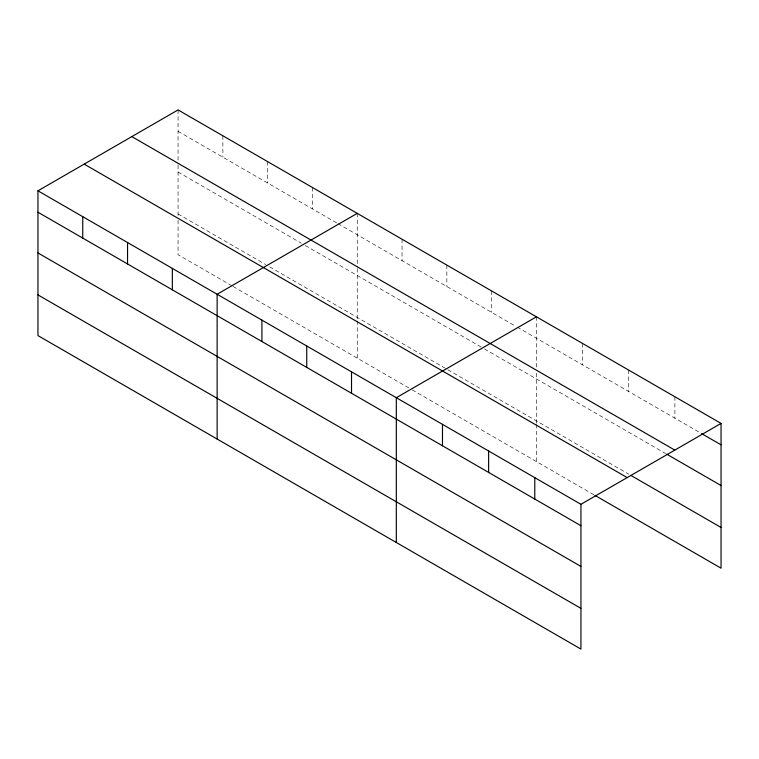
<?xml version="1.0" encoding="UTF-8"?>
<svg xmlns="http://www.w3.org/2000/svg" width="759" height="759" viewBox="0 0 759 759"><rect width="100%" height="100%" fill="white"/><g stroke="black" fill="none" stroke-linecap="round" stroke-linejoin="round"><path stroke-width="0.57" stroke-dasharray="3.79 2.85" d="M178.061 131.326L336.892 223.023M337.907 223.611L516.073 326.474M517.088 327.063L701.563 433.569M178.061 172.046L301.257 243.165M305.327 245.518L483.492 348.381M484.517 348.969L665.662 453.559M178.061 213.991L265.622 264.54M269.692 266.893L446.842 369.168M447.857 369.756L628.746 474.185M232.026 285.858L178.061 254.701L178.061 217.482M233.041 286.437L411.207 389.301M412.232 389.889L593.87 494.764M674.893 396.758L674.893 418.171M628.746 370.107L628.746 391.53M582.589 343.466L582.589 364.88M536.433 316.816L536.433 368.476M536.433 373.124L536.433 423.218M536.433 424.385L536.433 461.605M491.642 290.953L491.642 312.366M446.842 265.09L446.842 286.504M402.042 239.227L402.042 260.641M357.252 213.364L357.252 267.348M357.252 268.515L357.252 319.767M357.252 320.934L357.252 358.153M312.452 187.501L312.452 208.915M267.661 161.639L267.661 183.052M222.861 135.776L222.861 157.189M178.061 109.913L178.061 163.897M178.061 165.064L178.061 216.315"/><path stroke-width="1.14" d="M580.939 566.423L580.939 504.299L37.95 190.813L37.95 335.592L580.939 649.087L580.939 566.423L37.95 252.937M594.895 495.352L721.05 568.187L721.05 423.408L178.061 109.913L37.95 190.813M357.252 213.364L217.131 294.264L217.131 439.044M536.433 316.816L396.321 397.716L396.321 542.495M580.939 504.299L721.05 423.408M701.563 433.569L721.05 444.821M131.829 136.611L674.808 450.096M666.687 454.148L721.05 485.532M630.795 475.371L721.05 527.477M84.192 164.115L627.171 477.601M37.95 212.226L580.939 525.712M37.95 294.881L580.939 608.376M534.782 477.648L534.782 499.071M488.625 451.007L488.625 472.421M442.478 424.357L442.478 445.77M351.521 371.853L351.521 393.266M306.731 345.99L306.731 367.403M261.931 320.127L261.931 341.541M172.34 268.401L172.34 289.815M127.54 242.538L127.54 263.952M82.75 216.676L82.75 238.089"/></g></svg>
